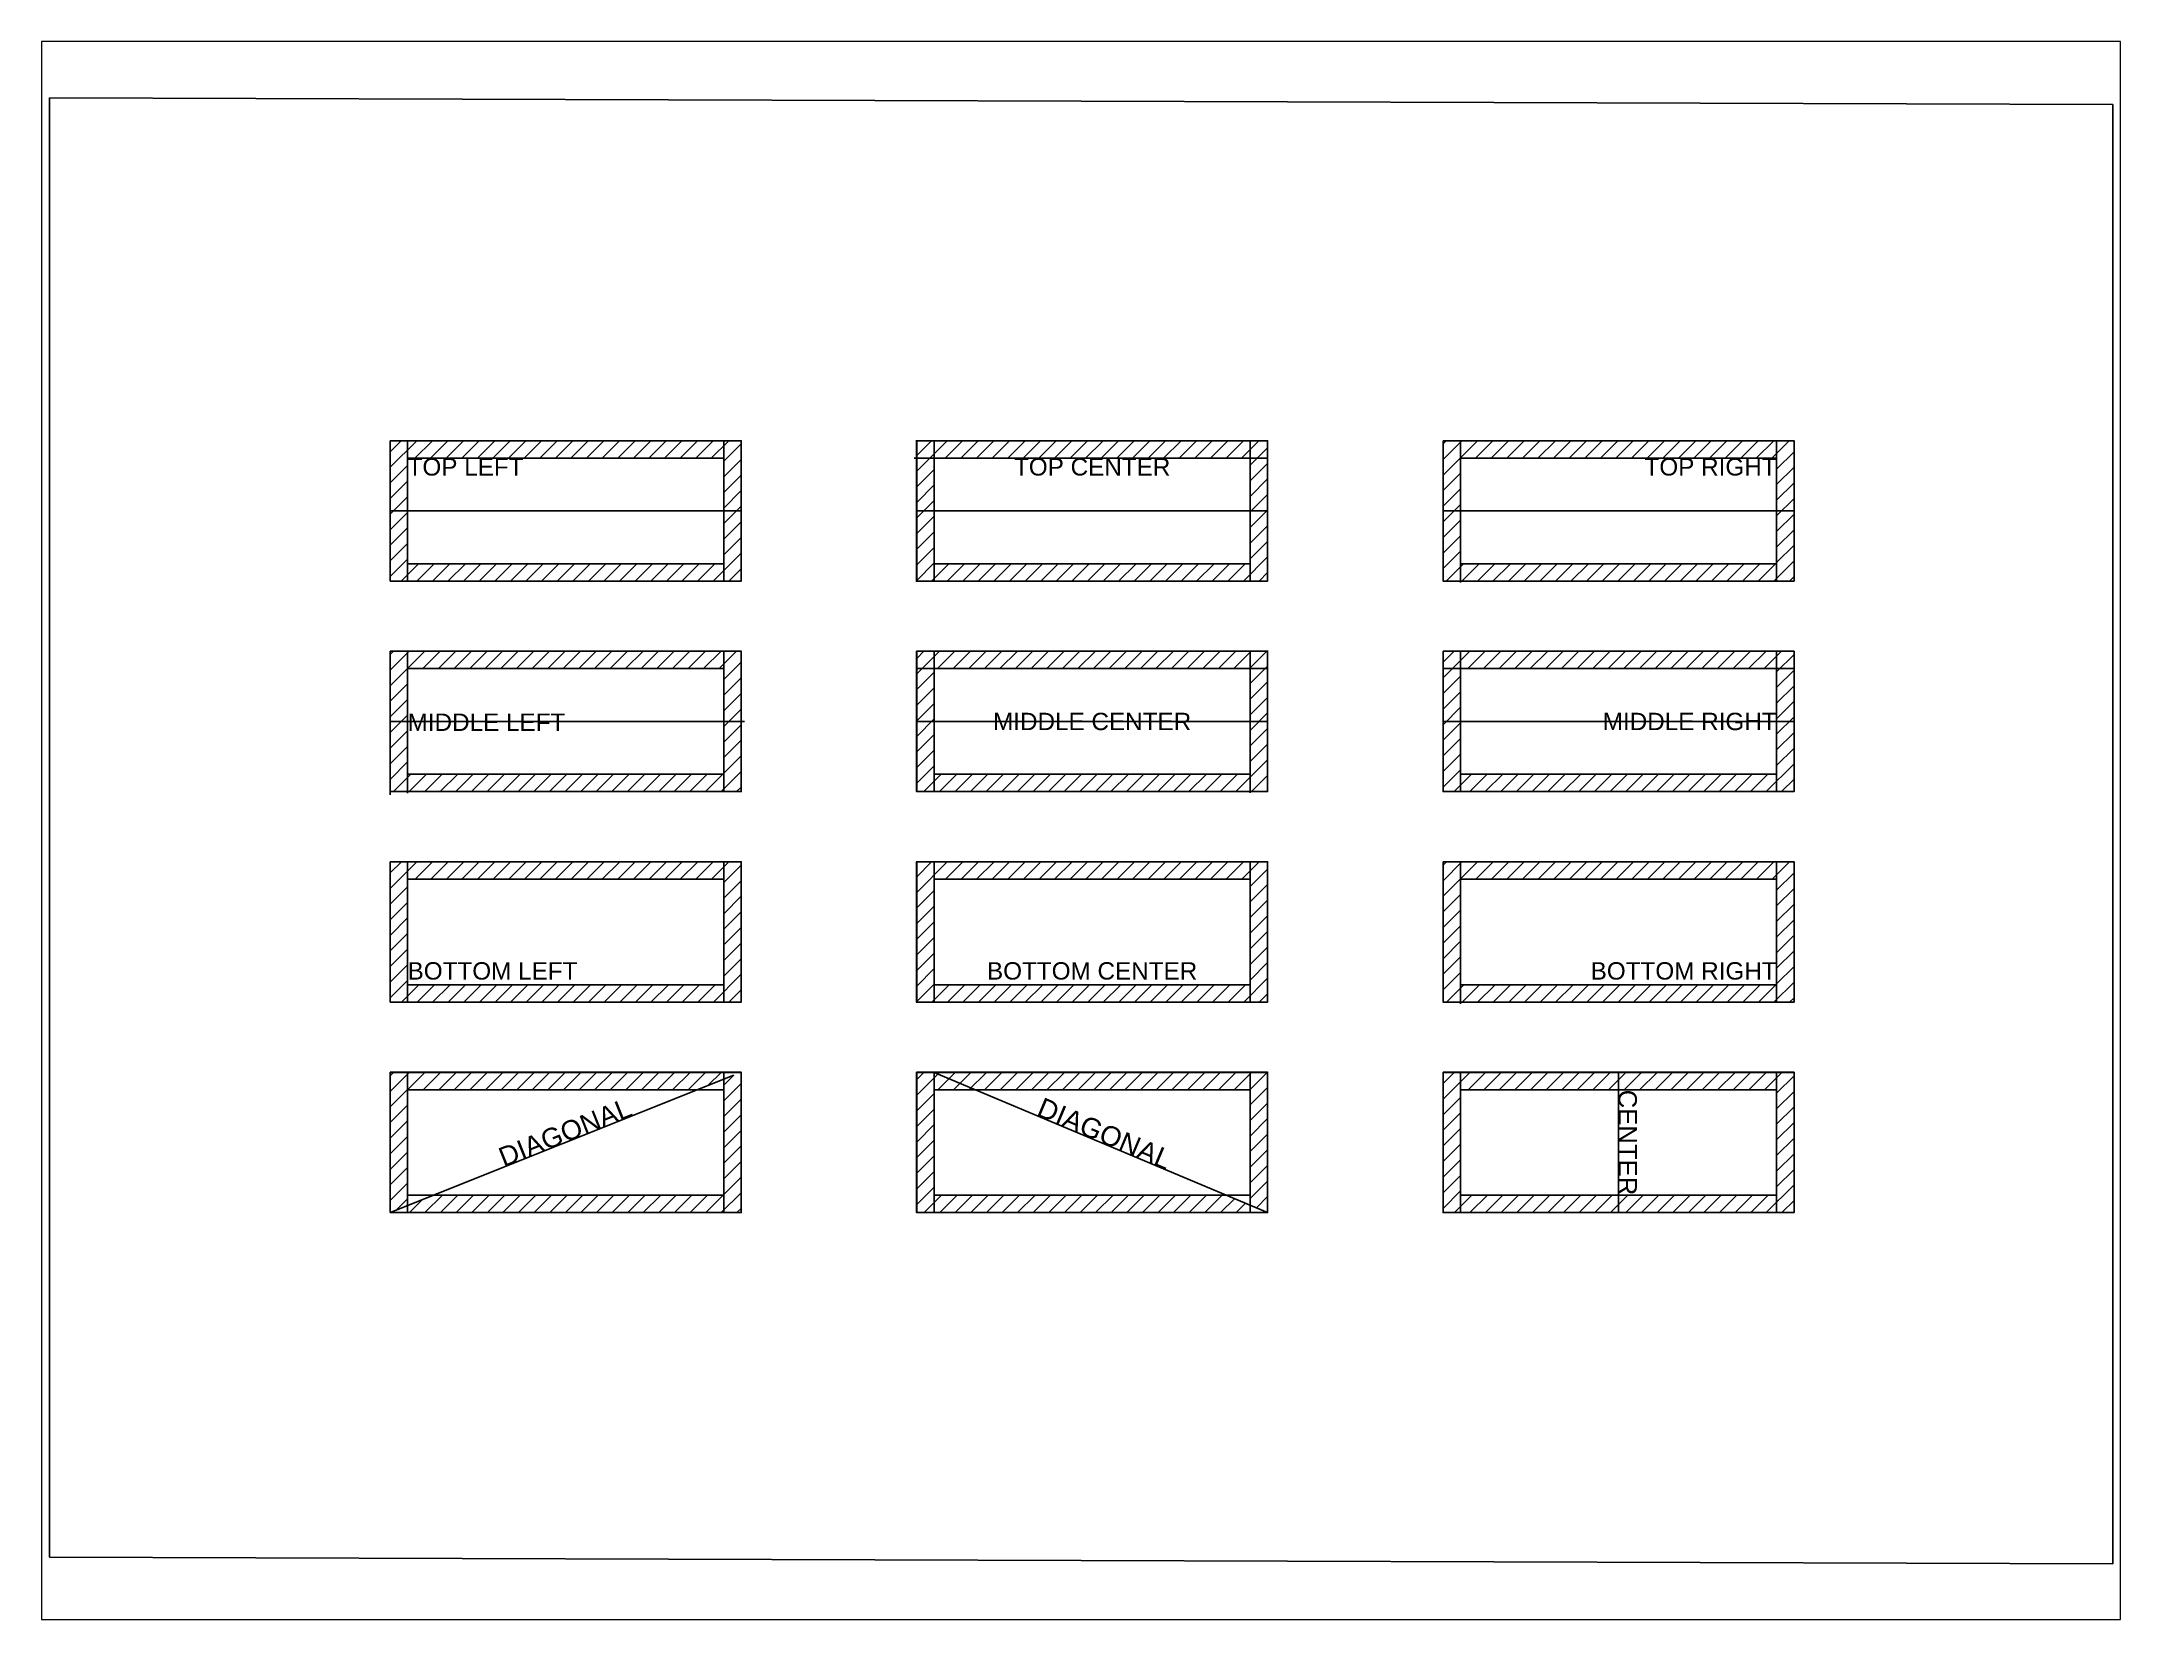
# Paper-space layout 'Layout1' of a CAD drawing. Header units: millimetres. Extents: x 26 to 231, y 20 to 176.
# The model-space entities are those that its viewports show. They can reach past a viewport. Long polylines and large blocks are cut down to what shows.
import ezdxf
from ezdxf.enums import TextEntityAlignment as Align

# ---------------------------------------------------------------- set-up
doc = ezdxf.new("R2010")
doc.units = ezdxf.units.MM
for name, color, linetype in [('Layer1', 10, 'Continuous'), ('Layer2', 82, 'Continuous'), ('Layer3', 30, 'Continuous'), ('Layer4', 210, 'Continuous'), ('Layer5', 1, 'Continuous')]:
    doc.layers.add(name, color=color, linetype=linetype)
doc.styles.get("Standard").update_dxf_attribs({"font": 'arial.ttf'})

# ---------------------------------------------------------------- blocks, each defined once
blk = doc.blocks.new('*U1')
blk.add_lwpolyline([(-25.26, 10.1), (25.26, 10.1), (25.26, -10.1), (-25.26, -10.1)], close=True)
blk = doc.blocks.new('*U2')
at = {"color": 0, "linetype": 'ByBlock', "lineweight": -2, "transparency": 16777216}
for p in [(0, 90.87), (75.77, 90.87), (151.54, 90.87), (0, 60.58), (75.77, 60.58), (151.54, 60.58), (0, 30.29), (75.77, 30.29), (151.54, 30.29), (0, 0), (75.77, 0), (151.54, 0)]:
    blk.add_blockref('*U1', p, dxfattribs=at)

msp = doc.modelspace()

# ---------------------------------------------------------------- hatches: boundary and pattern name
at = {"layer": 'Layer4'}
h = msp.add_hatch(dxfattribs=at)
h.set_pattern_fill('ANSI31', color=256, scale=0.5)
h.paths.add_polyline_path([(97.08, 160.64), (51.56, 160.64), (51.56, 158.14), (97.08, 158.14)])
h.paths.add_polyline_path([(51.56, 160.64), (49.06, 160.64), (49.06, 158.14), (51.56, 158.14)])
h.paths.add_polyline_path([(51.56, 158.14), (49.06, 158.14), (49.06, 150.54), (51.56, 150.54)])
h.paths.add_polyline_path([(51.56, 150.54), (49.06, 150.54), (49.06, 142.94), (51.56, 142.94)])
h.paths.add_polyline_path([(51.56, 142.94), (49.06, 142.94), (49.06, 140.44), (51.56, 140.44)])
h.paths.add_polyline_path([(97.08, 142.94), (51.56, 142.94), (51.56, 140.44), (97.08, 140.44)])
h.paths.add_polyline_path([(99.58, 150.54), (97.08, 150.54), (97.08, 142.94), (99.58, 142.94)])
h.paths.add_polyline_path([(99.58, 158.14), (97.08, 158.14), (97.08, 150.54), (99.58, 150.54)])
h.paths.add_polyline_path([(99.58, 160.64), (97.08, 160.64), (97.08, 158.14), (99.58, 158.14)])
h.paths.add_polyline_path([(172.85, 160.64), (127.34, 160.64), (127.34, 158.14), (172.85, 158.14)])
h.paths.add_polyline_path([(127.34, 160.64), (124.84, 160.64), (124.84, 158.14), (127.34, 158.14)])
h.paths.add_polyline_path([(127.34, 158.14), (124.84, 158.14), (124.84, 150.54), (127.34, 150.54)])
h.paths.add_polyline_path([(127.34, 150.54), (124.84, 150.54), (124.84, 142.94), (127.34, 142.94)])
h.paths.add_polyline_path([(127.34, 142.94), (124.84, 142.94), (124.84, 140.44), (127.34, 140.44)])
h.paths.add_polyline_path([(172.85, 142.94), (127.34, 142.94), (127.34, 140.44), (172.85, 140.44)])
h.paths.add_polyline_path([(175.35, 142.94), (172.85, 142.94), (172.85, 140.44), (175.35, 140.44)])
h.paths.add_polyline_path([(175.35, 150.54), (172.85, 150.54), (172.85, 142.94), (175.35, 142.94)])
h.paths.add_polyline_path([(175.35, 158.14), (172.85, 158.14), (172.85, 150.54), (175.35, 150.54)])
h.paths.add_polyline_path([(175.35, 160.64), (172.85, 160.64), (172.85, 158.14), (175.35, 158.14)])
h.paths.add_polyline_path([(248.62, 160.64), (203.11, 160.64), (203.11, 158.14), (248.62, 158.14)])
h.paths.add_polyline_path([(203.11, 160.64), (200.61, 160.64), (200.61, 158.14), (203.11, 158.14)])
h.paths.add_polyline_path([(203.11, 158.14), (200.61, 158.14), (200.61, 150.54), (203.11, 150.54)])
h.paths.add_polyline_path([(203.11, 150.54), (200.61, 150.54), (200.61, 142.94), (203.11, 142.94)])
h.paths.add_polyline_path([(203.11, 142.94), (200.61, 142.94), (200.61, 140.44), (203.11, 140.44)])
h.paths.add_polyline_path([(248.62, 142.94), (203.11, 142.94), (203.11, 140.44), (248.62, 140.44)])
h.paths.add_polyline_path([(251.12, 142.94), (248.62, 142.94), (248.62, 140.44), (251.12, 140.44)])
h.paths.add_polyline_path([(251.12, 150.54), (248.62, 150.54), (248.62, 142.94), (251.12, 142.94)])
h.paths.add_polyline_path([(251.12, 158.14), (248.62, 158.14), (248.62, 150.54), (251.12, 150.54)])
h.paths.add_polyline_path([(251.12, 160.64), (248.62, 160.64), (248.62, 158.14), (251.12, 158.14)])
h.paths.add_polyline_path([(97.08, 130.35), (51.56, 130.35), (51.56, 127.85), (97.08, 127.85)])
h.paths.add_polyline_path([(51.56, 130.35), (49.06, 130.35), (49.06, 127.85), (51.56, 127.85)])
h.paths.add_polyline_path([(51.56, 127.85), (49.06, 127.85), (49.06, 120.25), (51.56, 120.25)])
h.paths.add_polyline_path([(51.56, 120.25), (49.06, 120.25), (49.06, 112.65), (51.56, 112.65)])
h.paths.add_polyline_path([(51.56, 112.65), (49.06, 112.65), (49.06, 110.15), (51.56, 110.15)])
h.paths.add_polyline_path([(99.58, 112.65), (97.08, 112.65), (97.08, 110.15), (99.58, 110.15)])
h.paths.add_polyline_path([(99.58, 120.25), (97.08, 120.25), (97.08, 112.65), (99.58, 112.65)])
h.paths.add_polyline_path([(99.58, 127.85), (97.08, 127.85), (97.08, 120.25), (99.58, 120.25)])
h.paths.add_polyline_path([(99.58, 130.35), (97.08, 130.35), (97.08, 127.85), (99.58, 127.85)])
h.paths.add_polyline_path([(97.08, 112.65), (51.56, 112.65), (51.56, 110.15), (97.08, 110.15)])
h.paths.add_polyline_path([(127.34, 130.35), (124.84, 130.35), (124.84, 127.85), (127.34, 127.85)])
h.paths.add_polyline_path([(172.85, 130.35), (127.34, 130.35), (127.34, 127.85), (172.85, 127.85)])
h.paths.add_polyline_path([(175.35, 130.35), (172.85, 130.35), (172.85, 127.85), (175.35, 127.85)])
h.paths.add_polyline_path([(127.34, 120.25), (124.84, 120.25), (124.84, 112.65), (127.34, 112.65)])
h.paths.add_polyline_path([(127.34, 127.85), (124.84, 127.85), (124.84, 120.25), (127.34, 120.25)])
h.paths.add_polyline_path([(127.34, 112.65), (124.84, 112.65), (124.84, 110.15), (127.34, 110.15)])
h.paths.add_polyline_path([(172.85, 112.65), (127.34, 112.65), (127.34, 110.15), (172.85, 110.15)])
h.paths.add_polyline_path([(175.35, 112.65), (172.85, 112.65), (172.85, 110.15), (175.35, 110.15)])
h.paths.add_polyline_path([(175.35, 120.25), (172.85, 120.25), (172.85, 112.65), (175.35, 112.65)])
h.paths.add_polyline_path([(175.35, 127.85), (172.85, 127.85), (172.85, 120.25), (175.35, 120.25)])
h.paths.add_polyline_path([(99.58, 142.94), (97.08, 142.94), (97.08, 140.44), (99.58, 140.44)])
h.paths.add_polyline_path([(248.62, 130.35), (203.11, 130.35), (203.11, 127.85), (248.62, 127.85)])
h.paths.add_polyline_path([(203.11, 130.35), (200.61, 130.35), (200.61, 127.85), (203.11, 127.85)])
h.paths.add_polyline_path([(203.11, 127.85), (200.61, 127.85), (200.61, 120.25), (203.11, 120.25)])
h.paths.add_polyline_path([(203.11, 120.25), (200.61, 120.25), (200.61, 112.65), (203.11, 112.65)])
h.paths.add_polyline_path([(203.11, 112.65), (200.61, 112.65), (200.61, 110.15), (203.11, 110.15)])
h.paths.add_polyline_path([(248.62, 112.65), (203.11, 112.65), (203.11, 110.15), (248.62, 110.15)])
h.paths.add_polyline_path([(251.12, 112.65), (248.62, 112.65), (248.62, 110.15), (251.12, 110.15)])
h.paths.add_polyline_path([(251.12, 120.25), (248.62, 120.25), (248.62, 112.65), (251.12, 112.65)])
h.paths.add_polyline_path([(251.12, 127.85), (248.62, 127.85), (248.62, 120.25), (251.12, 120.25)])
h.paths.add_polyline_path([(251.12, 130.35), (248.62, 130.35), (248.62, 127.85), (251.12, 127.85)])
h.paths.add_polyline_path([(97.08, 100.05), (51.56, 100.05), (51.56, 97.55), (97.08, 97.55)])
h.paths.add_polyline_path([(51.56, 100.05), (49.06, 100.05), (49.06, 79.86), (51.56, 79.86)])
h.paths.add_polyline_path([(97.08, 82.36), (51.56, 82.36), (51.56, 79.86), (97.08, 79.86)])
h.paths.add_polyline_path([(99.58, 82.36), (97.08, 82.36), (97.08, 79.86), (99.58, 79.86)])
h.paths.add_polyline_path([(99.58, 97.55), (97.08, 97.55), (97.08, 82.36), (99.58, 82.36)])
h.paths.add_polyline_path([(99.58, 100.05), (97.08, 100.05), (97.08, 97.55), (99.58, 97.55)])
h.paths.add_polyline_path([(97.08, 68.76), (97.08, 69.76), (51.56, 69.76), (51.56, 67.26), (93.32, 67.26)])
h.paths.add_polyline_path([(51.56, 69.76), (49.06, 69.76), (49.06, 67.26), (51.56, 67.26)])
h.paths.add_polyline_path([(51.56, 67.26), (49.06, 67.26), (49.06, 52.07), (51.56, 52.07)])
h.paths.add_polyline_path([(51.56, 52.07), (49.06, 52.07), (49.06, 49.57), (51.56, 50.57)])
h.paths.add_polyline_path([(97.08, 52.07), (55.32, 52.07), (51.56, 50.57), (51.56, 49.57), (97.08, 49.57)])
h.paths.add_polyline_path([(99.58, 52.07), (97.08, 52.07), (97.08, 49.57), (99.58, 49.57)])
h.paths.add_polyline_path([(99.58, 67.26), (97.08, 67.26), (97.08, 52.07), (99.58, 52.07)])
h.paths.add_polyline_path([(99.58, 69.76), (97.08, 68.76), (97.08, 67.26), (99.58, 67.26)])
h.paths.add_polyline_path([(172.85, 100.05), (127.34, 100.05), (127.34, 97.55), (172.85, 97.55)])
h.paths.add_polyline_path([(127.34, 100.05), (124.84, 100.05), (124.84, 97.55), (127.34, 97.55)])
h.paths.add_polyline_path([(127.34, 97.55), (124.84, 97.55), (124.84, 82.36), (127.34, 82.36)])
h.paths.add_polyline_path([(127.34, 82.36), (124.84, 82.36), (124.84, 79.86), (127.34, 79.86)])
h.paths.add_polyline_path([(172.85, 82.36), (127.34, 82.36), (127.34, 79.86), (172.85, 79.86)])
h.paths.add_polyline_path([(175.35, 82.36), (172.85, 82.36), (172.85, 79.86), (175.35, 79.86)])
h.paths.add_polyline_path([(175.35, 97.55), (172.85, 97.55), (172.85, 82.36), (175.35, 82.36)])
h.paths.add_polyline_path([(175.35, 100.05), (172.85, 100.05), (172.85, 97.55), (175.35, 97.55)])
h.paths.add_polyline_path([(127.34, 67.26), (124.84, 67.26), (124.84, 52.07), (127.34, 52.07)])
h.paths.add_polyline_path([(127.34, 69.76), (124.84, 69.76), (124.84, 67.26), (127.34, 67.26)])
h.paths.add_polyline_path([(172.85, 69.76), (127.34, 69.76), (133.28, 67.26), (172.85, 67.26)])
h.paths.add_polyline_path([(172.85, 50.62), (169.41, 52.07), (127.34, 52.07), (127.34, 49.57), (172.85, 49.57)])
h.paths.add_polyline_path([(127.34, 69.76), (127.34, 67.26), (133.28, 67.26)])
h.paths.add_polyline_path([(127.34, 52.07), (124.84, 52.07), (124.84, 49.57), (127.34, 49.57)])
h.paths.add_polyline_path([(175.35, 52.07), (172.85, 52.07), (172.85, 50.62), (175.35, 49.57)])
h.paths.add_polyline_path([(175.35, 69.76), (172.85, 69.76), (172.85, 67.26), (175.35, 67.26)])
h.paths.add_polyline_path([(175.35, 67.26), (172.85, 67.26), (172.85, 52.07), (175.35, 52.07)])
h.paths.add_polyline_path([(203.11, 69.76), (200.61, 69.76), (200.61, 67.26), (203.11, 67.26)])
h.paths.add_polyline_path([(203.11, 67.26), (200.61, 67.26), (200.61, 52.07), (203.11, 52.07)])
h.paths.add_polyline_path([(203.11, 52.07), (200.61, 52.07), (200.61, 49.57), (203.11, 49.57)])
h.paths.add_polyline_path([(248.62, 100.05), (203.11, 100.05), (203.11, 97.55), (248.62, 97.55)])
h.paths.add_polyline_path([(203.11, 100.05), (200.61, 100.05), (200.61, 97.55), (203.11, 97.55)])
h.paths.add_polyline_path([(203.11, 97.55), (200.61, 97.55), (200.61, 82.36), (203.11, 82.36)])
h.paths.add_polyline_path([(203.11, 82.36), (200.61, 82.36), (200.61, 79.86), (203.11, 79.86)])
h.paths.add_polyline_path([(248.62, 82.36), (203.11, 82.36), (203.11, 79.86), (248.62, 79.86)])
h.paths.add_polyline_path([(251.12, 82.36), (248.62, 82.36), (248.62, 79.86), (251.12, 79.86)])
h.paths.add_polyline_path([(251.12, 97.55), (248.62, 97.55), (248.62, 82.36), (251.12, 82.36)])
h.paths.add_polyline_path([(251.12, 100.05), (248.62, 100.05), (248.62, 97.55), (251.12, 97.55)])
h.paths.add_polyline_path([(225.86, 69.76), (203.11, 69.76), (203.11, 67.26), (225.86, 67.26)])
h.paths.add_polyline_path([(248.62, 69.76), (225.86, 69.76), (225.86, 67.26), (248.62, 67.26)])
h.paths.add_polyline_path([(251.12, 69.76), (248.62, 69.76), (248.62, 67.26), (251.12, 67.26)])
h.paths.add_polyline_path([(251.12, 67.26), (248.62, 67.26), (248.62, 52.07), (251.12, 52.07)])
h.paths.add_polyline_path([(251.12, 52.07), (248.62, 52.07), (248.62, 49.57), (251.12, 49.57)])
h.paths.add_polyline_path([(248.62, 52.07), (225.86, 52.07), (225.86, 49.57), (248.62, 49.57)])
h.paths.add_polyline_path([(225.86, 52.07), (203.11, 52.07), (203.11, 49.57), (225.86, 49.57)])
h.paths.add_polyline_path([(126.83, 155.18), (165.77, 155.18), (165.77, 159.06), (126.83, 159.06)], flags=9)
h.paths.add_polyline_path([(132.23, 124.66), (173.5, 124.66), (173.5, 128.54), (132.23, 128.54)], flags=9)
h.paths.add_polyline_path([(135.77, 94.37), (164.42, 94.37), (164.42, 98.24), (135.77, 98.24)], flags=9)

# ---------------------------------------------------------------- linework, layer by layer
for p, q in [((0, 0), (0, 210)), ((0, 210), (297, 209.05)), ((297, 209.05), (297, -0.95)), ((297, -0.95), (0, 0))]:
    msp.add_line(p, q)
at = {"layer": 'Layer1'}
for p, q in [((49.06, 160.64), (49.06, 140.44)), ((49.06, 160.64), (99.58, 160.64)), ((51.56, 160.64), (51.56, 140.44)), ((97.08, 160.64), (97.08, 140.44)), ((99.58, 160.64), (99.58, 140.44)), ((99.58, 160.64), (99.58, 140.44)), ((124.84, 160.64), (124.84, 140.44)), ((124.84, 160.64), (175.35, 160.64)), ((124.84, 140.44), (124.84, 160.64)), ((127.34, 160.64), (127.34, 140.44)), ((172.85, 160.64), (172.85, 140.44)), ((175.35, 160.64), (175.35, 140.44)), ((175.35, 160.64), (175.35, 140.44)), ((200.61, 160.64), (200.61, 140.44)), ((200.61, 160.64), (251.12, 160.64)), ((200.61, 140.44), (200.61, 160.64)), ((203.11, 160.64), (203.11, 140.24)), ((248.62, 160.64), (248.62, 140.44)), ((251.12, 160.64), (251.12, 140.44)), ((251.12, 160.64), (251.12, 140.44)), ((51.56, 158.14), (97.08, 158.14)), ((127.34, 158.14), (172.85, 158.14)), ((203.11, 158.14), (248.62, 158.14)), ((51.56, 142.94), (97.08, 142.94)), ((99.58, 140.44), (49.06, 140.44)), ((175.35, 140.44), (124.84, 140.44)), ((251.12, 140.44), (200.61, 140.44)), ((49.06, 130.35), (49.06, 109.68)), ((49.06, 130.35), (99.58, 130.35)), ((51.56, 130.35), (51.56, 109.94)), ((97.08, 130.35), (97.08, 110.15)), ((99.58, 130.35), (99.58, 110.15)), ((124.84, 130.35), (124.84, 110.15)), ((124.84, 130.35), (175.35, 130.35)), ((124.84, 110.15), (124.84, 130.35)), ((127.34, 130.35), (127.34, 110.15)), ((172.85, 130.35), (172.85, 109.99)), ((175.35, 130.45), (175.35, 110.15)), ((175.35, 130.35), (175.35, 110.15)), ((200.61, 130.35), (200.61, 110.15)), ((200.61, 130.35), (251.12, 130.35)), ((200.61, 110.15), (200.61, 130.35)), ((203.11, 130.35), (203.11, 110.15)), ((248.62, 130.35), (248.62, 110.15)), ((251.12, 130.35), (251.12, 110.15)), ((251.12, 130.35), (251.12, 110.15)), ((51.56, 127.85), (97.08, 127.85)), ((127.34, 112.65), (172.85, 112.65)), ((203.11, 112.65), (248.62, 112.65)), ((99.58, 110.15), (49.06, 110.15)), ((175.35, 110.15), (124.84, 110.15)), ((124.84, 110.15), (175.35, 110.15)), ((124.84, 110.15), (175.35, 110.15)), ((124.84, 110.15), (175.35, 110.15)), ((251.12, 110.15), (200.61, 110.15)), ((49.06, 100.05), (49.06, 79.86)), ((49.06, 100.05), (99.58, 100.05)), ((51.56, 100.05), (51.56, 79.86)), ((97.08, 100.05), (97.08, 79.86)), ((99.58, 100.05), (99.58, 79.86)), ((99.58, 100.05), (99.58, 79.86)), ((124.84, 100.14), (124.84, 79.86)), ((124.84, 100.05), (175.35, 100.05)), ((127.34, 100.05), (127.34, 79.86)), ((172.85, 100.05), (172.85, 79.86)), ((175.35, 100.05), (175.35, 79.86)), ((200.61, 100.05), (200.61, 79.86)), ((200.61, 100.05), (251.12, 100.05)), ((203.11, 100.05), (203.11, 79.63)), ((248.62, 100.05), (248.62, 79.86)), ((251.12, 100.05), (251.12, 79.86)), ((51.56, 97.55), (97.08, 97.55)), ((127.34, 97.55), (172.85, 97.55)), ((203.11, 97.55), (248.62, 97.55)), ((51.56, 82.36), (97.08, 82.36)), ((127.34, 82.36), (172.85, 82.36)), ((203.11, 82.36), (248.62, 82.36)), ((99.58, 79.86), (49.06, 79.86)), ((124.84, 79.86), (175.35, 79.86)), ((200.61, 79.86), (251.12, 79.86)), ((49.06, 69.76), (49.06, 49.57)), ((49.06, 69.76), (99.58, 69.76)), ((51.56, 69.76), (51.56, 49.57)), ((97.08, 69.76), (97.08, 49.57)), ((99.58, 69.76), (99.58, 49.57)), ((99.58, 69.76), (99.58, 49.57)), ((124.84, 69.76), (124.84, 49.57)), ((124.84, 69.76), (175.35, 69.76)), ((127.34, 69.76), (127.34, 49.57)), ((172.85, 69.76), (172.85, 49.57)), ((175.35, 69.83), (175.35, 49.57)), ((200.61, 69.76), (200.61, 49.57)), ((200.61, 69.76), (251.12, 69.76)), ((203.11, 69.76), (203.11, 49.57)), ((248.62, 69.76), (248.62, 49.57)), ((251.12, 69.76), (251.12, 49.57)), ((51.56, 67.26), (97.08, 67.26)), ((127.34, 67.26), (172.85, 67.26)), ((203.11, 67.26), (248.62, 67.26)), ((51.56, 52.07), (97.08, 52.07)), ((127.34, 52.07), (172.85, 52.07)), ((203.11, 52.07), (248.62, 52.07)), ((99.58, 49.57), (49.06, 49.57)), ((124.84, 49.57), (175.35, 49.57)), ((200.61, 49.57), (251.12, 49.57))]:
    msp.add_line(p, q, dxfattribs=at)
at = {"layer": 'Layer2'}
for p, q in [((49.06, 160.64), (99.58, 160.64)), ((124.72, 160.64), (175.35, 160.64)), ((200.61, 160.64), (251.12, 160.64)), ((124.46, 158.14), (175.35, 158.14)), ((49.06, 150.54), (99.58, 150.54)), ((124.84, 150.54), (175.35, 150.54)), ((200.61, 150.54), (251.12, 150.54)), ((49.06, 140.44), (99.58, 140.44)), ((124.73, 140.44), (175.35, 140.44)), ((200.61, 140.44), (251.12, 140.44)), ((49.06, 130.35), (99.58, 130.35)), ((124.84, 130.35), (175.35, 130.35)), ((200.61, 130.35), (251.12, 130.35)), ((124.84, 127.85), (175.35, 127.85)), ((200.61, 127.85), (251.12, 127.85)), ((49.06, 120.25), (100.04, 120.25)), ((124.74, 120.25), (175.35, 120.25)), ((200.61, 120.25), (251.12, 120.25)), ((49.06, 110.15), (99.58, 110.15)), ((124.84, 110.15), (175.35, 110.15)), ((200.61, 110.15), (251.12, 110.15)), ((49.06, 100.05), (99.58, 100.05)), ((124.75, 100.05), (175.35, 100.05)), ((200.61, 100.05), (251.12, 100.05)), ((49.06, 79.86), (99.58, 79.86)), ((124.76, 79.86), (175.35, 79.86)), ((200.61, 79.86), (202.72, 79.86)), ((203.11, 79.86), (251.12, 79.86)), ((49.06, 69.76), (51.56, 69.76)), ((51.8, 69.76), (99.58, 69.76)), ((124.84, 69.76), (175.35, 69.76)), ((202.22, 69.76), (251.12, 69.76)), ((49.06, 49.57), (99.58, 49.57)), ((124.84, 49.57), (175.35, 49.57))]:
    msp.add_line(p, q, dxfattribs=at)
at = {"layer": 'Layer3'}
for p, q in [((49.06, 49.57), (98.53, 69.34)), ((127.34, 69.76), (175.35, 49.57)), ((225.86, 69.76), (225.86, 49.57))]:
    msp.add_line(p, q, dxfattribs=at)
at = {"layer": 'Layer5'}
for p, q in [((127.34, 142.94), (172.85, 142.94)), ((203.11, 142.94), (248.62, 142.94)), ((99.58, 130.35), (99.58, 110.15)), ((203.11, 127.85), (248.62, 127.85)), ((248.62, 127.85), (248.62, 127.85)), ((51.56, 112.65), (97.08, 112.65))]:
    msp.add_line(p, q, dxfattribs=at)

# ---------------------------------------------------------------- block references
msp.add_blockref('*U2', (74.32, 59.67))

# ---------------------------------------------------------------- texts
msp.add_text('MIDDLE LEFT', height=2.5).set_placement((51.56, 120.14), align=Align.MIDDLE_LEFT)
msp.add_text('MIDDLE CENTER', height=2.5).set_placement((150.09, 120.25), align=Align.MIDDLE_CENTER)
msp.add_text('MIDDLE RIGHT', height=2.5).set_placement((248.62, 120.25), align=Align.MIDDLE_RIGHT)
msp.add_text('BOTTOM LEFT', height=2.5).set_placement((51.56, 82.36), align=Align.BOTTOM_LEFT)
msp.add_text('BOTTOM CENTER', height=2.5).set_placement((150.09, 82.36), align=Align.BOTTOM_CENTER)
msp.add_text('BOTTOM RIGHT', height=2.5).set_placement((248.62, 82.36), align=Align.BOTTOM_RIGHT)
for s, height, rotation, p, p2 in [('DIAGONAL', 2.83, 337.189, (141.94, 63.62), (160.77, 55.7)), ('CENTER', 2.645, 270, (225.86, 67.26), (225.86, 52.07)), ('DIAGONAL', 2.793, 21.7901, (65.39, 56.1), (84.11, 63.58))]:
    msp.add_text(s, height=height, rotation=rotation).set_placement(p, p2, align=Align.ALIGNED)
at = {"char_height": 2.5, "attachment_point": 1}
for s, width, insert in [('TOP LEFT', 23.6525, (51.56, 158.14)), ('\\pxqc;TOP CENTER', 45.5143, (127.34, 158.14)), ('\\pxqr;TOP RIGHT', 22.7571, (225.86, 158.14))]:
    msp.add_mtext_dynamic_manual_height_columns(s, width=width, gutter_width=12.5, heights=[0], dxfattribs=dict(at, insert=insert))

psp = doc.layouts.get("Layout1")

# ---------------------------------------------------------------- viewports
at = {"layer": '0'}
psp.add_viewport(center=(128.5, 97.5), size=(205.6, 156), view_center_point=(148.49, 104.56), view_height=227.0423, dxfattribs=at)

doc.saveas('drawing.dxf')
